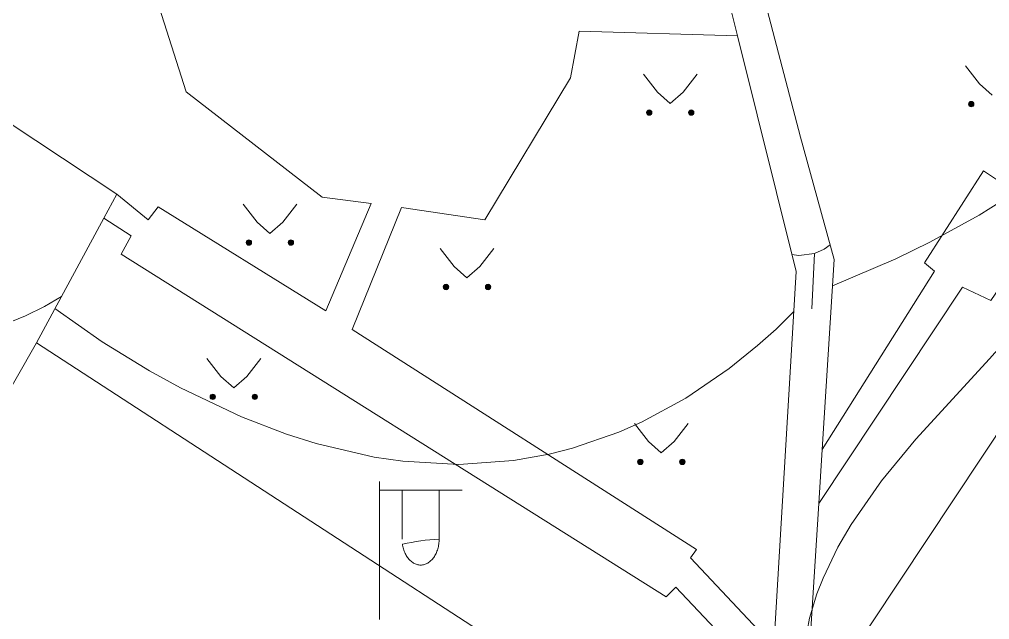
# Model space of a CAD drawing. Extents: x 1000 to 4000, y -5000 to -1000.
# Drawn here: x 1270.06 to 1305.17, y -4354.92 to -4333.19 of the extents above; entities that cross this region are included whole.
import ezdxf

# ---------------------------------------------------------------- set-up
doc = ezdxf.new("R2010")
doc.units = 0
doc.header["$MEASUREMENT"] = 0
for name, color, linetype in [('СЛОЙ_11', 7, 'CONTINUOUS'), ('СЛОЙ_24', 7, 'CONTINUOUS'), ('СЛОЙ_3', 7, 'CONTINUOUS'), ('СЛОЙ_41', 7, 'CONTINUOUS'), ('СЛОЙ_50', 7, 'CONTINUOUS')]:
    doc.layers.add(name, color=color, linetype=linetype)

msp = doc.modelspace()

# ---------------------------------------------------------------- linework, layer by layer
at = {"layer": 'СЛОЙ_11', "color": 253, "linetype": 'Continuous', "lineweight": 0}
for points in [[(1268.456, -4348.776), (1270.674, -4344.899)], [(1270.674, -4344.899), (1298.295, -4362.863)]]:
    msp.add_lwpolyline(points, dxfattribs=at)
at = {"layer": 'СЛОЙ_24', "color": 253, "linetype": 'Continuous', "lineweight": 0}
for points in [[(1302.779, -4363.798), (1303.004, -4363.506), (1302.152, -4361.998), (1300.875, -4360.437), (1299.421, -4359.337), (1298.996, -4358.876), (1298.889, -4358.45), (1298.925, -4358.023), (1315.806, -4332.586), (1326.631, -4316.071)], [(1293.955, -4320.69), (1295.455, -4326.472), (1298.322, -4337.458), (1299.545, -4341.878), (1299.109, -4348.757)], [(1280.191, -4324.048), (1281.461, -4327.123), (1274.501, -4330.804), (1276.097, -4335.816), (1281.018, -4339.631), (1282.791, -4339.852), (1281.151, -4343.743), (1275.077, -4339.973), (1274.718, -4340.445), (1273.576, -4339.514)], [(1295.794, -4332.763), (1295.797, -4332.773), (1296.049, -4333.787)], [(1296.049, -4333.787), (1290.311, -4333.614), (1290, -4335.3), (1286.897, -4340.445), (1283.882, -4340.001), (1282.098, -4344.415), (1294.566, -4352.377), (1294.345, -4352.687), (1297.358, -4355.898)], [(1264.777, -4333.688), (1273.576, -4339.514)], [(1296.049, -4333.787), (1298.171, -4342.321), (1297.358, -4355.898)], [(1299.109, -4348.757), (1303.174, -4342.308), (1302.819, -4341.997), (1304.948, -4338.67), (1307.342, -4340.267), (1305.214, -4343.372), (1304.194, -4342.884), (1298.985, -4350.722)], [(1273.576, -4339.514), (1273.108, -4340.381)], [(1273.108, -4340.381), (1270.674, -4344.899)], [(1273.108, -4340.381), (1274.097, -4341.021), (1273.743, -4341.687), (1293.462, -4354.098), (1293.817, -4353.743), (1297.269, -4357.397)], [(1299.109, -4348.757), (1298.985, -4350.722)], [(1298.985, -4350.722), (1298.384, -4360.201), (1302.779, -4363.798)]]:
    msp.add_lwpolyline(points, dxfattribs=at)
at = {"layer": 'СЛОЙ_3', "color": 253, "linetype": 'Continuous', "lineweight": 0}
for p, q in [((1283.086, -4354.92), (1283.086, -4349.92)), ((1283.086, -4352.92), (1283.086, -4349.92)), ((1283.086, -4350.234), (1286.086, -4350.234)), ((1283.907, -4352.002), (1283.907, -4350.234)), ((1285.249, -4352.002), (1285.249, -4350.234))]:
    msp.add_line(p, q, dxfattribs=at)
msp.add_lwpolyline([(1285.249, -4352.002, -0.035191), (1285.236, -4352.186, -0.036545), (1285.198, -4352.363, -0.03934), (1285.136, -4352.526, -0.0437), (1285.053, -4352.669, -0.049642), (1284.951, -4352.786, -0.056748), (1284.835, -4352.873, -0.0637), (1284.709, -4352.927, -0.068204), (1284.578, -4352.945, -0.068204), (1284.447, -4352.927, -0.0637), (1284.321, -4352.873, -0.056748), (1284.205, -4352.786, -0.049642), (1284.103, -4352.669, -0.0437), (1284.02, -4352.526, -0.03934), (1283.958, -4352.363, -0.036545), (1283.92, -4352.186, -0.035191)], format="xyb", close=True, dxfattribs=at)
at = {"layer": 'СЛОЙ_41', "color": 253, "linetype": 'Continuous', "lineweight": 0}
for p, q in [((1304.294, -4334.869), (1304.804, -4335.519)), ((1292.639, -4335.173), (1293.149, -4335.823)), ((1294.589, -4335.173), (1294.079, -4335.823)), ((1304.804, -4335.519), (1305.264, -4335.929)), ((1293.149, -4335.823), (1293.609, -4336.233)), ((1294.079, -4335.823), (1293.609, -4336.233)), ((1278.149, -4339.881), (1278.659, -4340.531)), ((1280.099, -4339.881), (1279.589, -4340.531)), ((1278.659, -4340.531), (1279.119, -4340.941)), ((1279.589, -4340.531), (1279.119, -4340.941)), ((1285.283, -4341.489), (1285.793, -4342.139)), ((1287.233, -4341.489), (1286.723, -4342.139)), ((1285.793, -4342.139), (1286.253, -4342.549)), ((1286.723, -4342.139), (1286.253, -4342.549)), ((1276.842, -4345.466), (1277.352, -4346.116)), ((1278.792, -4345.466), (1278.282, -4346.116)), ((1277.352, -4346.116), (1277.812, -4346.526)), ((1278.282, -4346.116), (1277.812, -4346.526)), ((1292.316, -4347.822), (1292.826, -4348.472)), ((1294.266, -4347.822), (1293.756, -4348.472)), ((1292.826, -4348.472), (1293.286, -4348.882)), ((1293.756, -4348.472), (1293.286, -4348.882))]:
    msp.add_line(p, q, dxfattribs=at)
for centre in [(1292.853, -4336.563), (1294.374, -4336.563), (1304.508, -4336.257), (1278.363, -4341.269), (1279.884, -4341.269), (1285.497, -4342.877), (1287.018, -4342.877), (1277.056, -4346.854), (1278.577, -4346.854), (1292.53, -4349.21), (1294.051, -4349.21)]:
    msp.add_circle(centre, 0.0976, dxfattribs=at)
for points in [[(1292.816, -4336.653), (1292.799, -4336.481), (1292.816, -4336.472)], [(1292.834, -4336.658), (1292.816, -4336.472), (1292.834, -4336.467)], [(1292.816, -4336.653), (1292.816, -4336.472), (1292.834, -4336.658)], [(1292.853, -4336.66), (1292.834, -4336.467), (1292.853, -4336.465)], [(1292.834, -4336.658), (1292.834, -4336.467), (1292.853, -4336.66)], [(1294.337, -4336.653), (1294.32, -4336.481), (1294.337, -4336.472)], [(1294.355, -4336.658), (1294.337, -4336.472), (1294.355, -4336.467)], [(1294.337, -4336.653), (1294.337, -4336.472), (1294.355, -4336.658)], [(1294.374, -4336.66), (1294.355, -4336.467), (1294.374, -4336.465)], [(1294.355, -4336.658), (1294.355, -4336.467), (1294.374, -4336.66)], [(1304.412, -4336.276), (1304.41, -4336.257), (1304.412, -4336.238)], [(1304.417, -4336.294), (1304.412, -4336.238), (1304.417, -4336.22)], [(1304.412, -4336.276), (1304.412, -4336.238), (1304.417, -4336.294)], [(1304.426, -4336.311), (1304.417, -4336.22), (1304.426, -4336.203)], [(1304.417, -4336.294), (1304.417, -4336.22), (1304.426, -4336.311)], [(1304.439, -4336.326), (1304.426, -4336.203), (1304.439, -4336.188)], [(1304.426, -4336.311), (1304.426, -4336.203), (1304.439, -4336.326)], [(1304.453, -4336.338), (1304.439, -4336.188), (1304.453, -4336.176)], [(1304.439, -4336.326), (1304.439, -4336.188), (1304.453, -4336.338)], [(1304.47, -4336.347), (1304.453, -4336.176), (1304.47, -4336.167)], [(1304.453, -4336.338), (1304.453, -4336.176), (1304.47, -4336.347)], [(1304.489, -4336.353), (1304.47, -4336.167), (1304.489, -4336.161)], [(1304.47, -4336.347), (1304.47, -4336.167), (1304.489, -4336.353)], [(1304.508, -4336.355), (1304.489, -4336.161), (1304.508, -4336.159)], [(1304.489, -4336.353), (1304.489, -4336.161), (1304.508, -4336.355)], [(1292.757, -4336.582), (1292.755, -4336.563), (1292.757, -4336.543)], [(1292.763, -4336.6), (1292.757, -4336.543), (1292.763, -4336.525)], [(1292.757, -4336.582), (1292.757, -4336.543), (1292.763, -4336.6)], [(1292.772, -4336.617), (1292.763, -4336.525), (1292.772, -4336.508)], [(1292.763, -4336.6), (1292.763, -4336.525), (1292.772, -4336.617)], [(1292.784, -4336.632), (1292.772, -4336.508), (1292.784, -4336.494)], [(1292.772, -4336.617), (1292.772, -4336.508), (1292.784, -4336.632)], [(1292.799, -4336.644), (1292.784, -4336.494), (1292.799, -4336.481)], [(1292.784, -4336.632), (1292.784, -4336.494), (1292.799, -4336.644)], [(1292.799, -4336.644), (1292.799, -4336.481), (1292.816, -4336.653)], [(1294.278, -4336.582), (1294.276, -4336.563), (1294.278, -4336.543)], [(1294.284, -4336.6), (1294.278, -4336.543), (1294.284, -4336.525)], [(1294.278, -4336.582), (1294.278, -4336.543), (1294.284, -4336.6)], [(1294.293, -4336.617), (1294.284, -4336.525), (1294.293, -4336.508)], [(1294.284, -4336.6), (1294.284, -4336.525), (1294.293, -4336.617)], [(1294.305, -4336.632), (1294.293, -4336.508), (1294.305, -4336.494)], [(1294.293, -4336.617), (1294.293, -4336.508), (1294.305, -4336.632)], [(1294.32, -4336.644), (1294.305, -4336.494), (1294.32, -4336.481)], [(1294.305, -4336.632), (1294.305, -4336.494), (1294.32, -4336.644)], [(1294.32, -4336.644), (1294.32, -4336.481), (1294.337, -4336.653)], [(1278.267, -4341.288), (1278.265, -4341.269), (1278.267, -4341.25)], [(1278.272, -4341.306), (1278.267, -4341.25), (1278.272, -4341.232)], [(1278.267, -4341.288), (1278.267, -4341.25), (1278.272, -4341.306)], [(1278.281, -4341.323), (1278.272, -4341.232), (1278.281, -4341.215)], [(1278.272, -4341.306), (1278.272, -4341.232), (1278.281, -4341.323)], [(1278.294, -4341.338), (1278.281, -4341.215), (1278.294, -4341.2)], [(1278.281, -4341.323), (1278.281, -4341.215), (1278.294, -4341.338)], [(1278.308, -4341.35), (1278.294, -4341.2), (1278.308, -4341.188)], [(1278.294, -4341.338), (1278.294, -4341.2), (1278.308, -4341.35)], [(1278.325, -4341.359), (1278.308, -4341.188), (1278.325, -4341.179)], [(1278.308, -4341.35), (1278.308, -4341.188), (1278.325, -4341.359)], [(1278.344, -4341.365), (1278.325, -4341.179), (1278.344, -4341.173)], [(1278.325, -4341.359), (1278.325, -4341.179), (1278.344, -4341.365)], [(1278.363, -4341.367), (1278.344, -4341.173), (1278.363, -4341.171)], [(1278.344, -4341.365), (1278.344, -4341.173), (1278.363, -4341.367)], [(1279.788, -4341.288), (1279.786, -4341.269), (1279.788, -4341.25)], [(1279.793, -4341.306), (1279.788, -4341.25), (1279.793, -4341.232)], [(1279.788, -4341.288), (1279.788, -4341.25), (1279.793, -4341.306)], [(1279.802, -4341.323), (1279.793, -4341.232), (1279.802, -4341.215)], [(1279.793, -4341.306), (1279.793, -4341.232), (1279.802, -4341.323)], [(1279.815, -4341.338), (1279.802, -4341.215), (1279.815, -4341.2)], [(1279.802, -4341.323), (1279.802, -4341.215), (1279.815, -4341.338)], [(1279.829, -4341.35), (1279.815, -4341.2), (1279.829, -4341.188)], [(1279.815, -4341.338), (1279.815, -4341.2), (1279.829, -4341.35)], [(1279.846, -4341.359), (1279.829, -4341.188), (1279.846, -4341.179)], [(1279.829, -4341.35), (1279.829, -4341.188), (1279.846, -4341.359)], [(1279.865, -4341.365), (1279.846, -4341.179), (1279.865, -4341.173)], [(1279.846, -4341.359), (1279.846, -4341.179), (1279.865, -4341.365)], [(1279.884, -4341.367), (1279.865, -4341.173), (1279.884, -4341.171)], [(1279.865, -4341.365), (1279.865, -4341.173), (1279.884, -4341.367)], [(1285.459, -4342.967), (1285.442, -4342.796), (1285.459, -4342.787)], [(1285.478, -4342.973), (1285.459, -4342.787), (1285.478, -4342.781)], [(1285.459, -4342.967), (1285.459, -4342.787), (1285.478, -4342.973)], [(1285.497, -4342.975), (1285.478, -4342.781), (1285.497, -4342.779)], [(1285.478, -4342.973), (1285.478, -4342.781), (1285.497, -4342.975)], [(1286.98, -4342.967), (1286.963, -4342.796), (1286.98, -4342.787)], [(1286.999, -4342.973), (1286.98, -4342.787), (1286.999, -4342.781)], [(1286.98, -4342.967), (1286.98, -4342.787), (1286.999, -4342.973)], [(1287.018, -4342.975), (1286.999, -4342.781), (1287.018, -4342.779)], [(1286.999, -4342.973), (1286.999, -4342.781), (1287.018, -4342.975)], [(1285.401, -4342.896), (1285.399, -4342.877), (1285.401, -4342.858)], [(1285.406, -4342.914), (1285.401, -4342.858), (1285.406, -4342.84)], [(1285.401, -4342.896), (1285.401, -4342.858), (1285.406, -4342.914)], [(1285.415, -4342.931), (1285.406, -4342.84), (1285.415, -4342.823)], [(1285.406, -4342.914), (1285.406, -4342.84), (1285.415, -4342.931)], [(1285.428, -4342.946), (1285.415, -4342.823), (1285.428, -4342.808)], [(1285.415, -4342.931), (1285.415, -4342.823), (1285.428, -4342.946)], [(1285.442, -4342.958), (1285.428, -4342.808), (1285.442, -4342.796)], [(1285.428, -4342.946), (1285.428, -4342.808), (1285.442, -4342.958)], [(1285.442, -4342.958), (1285.442, -4342.796), (1285.459, -4342.967)], [(1286.922, -4342.896), (1286.92, -4342.877), (1286.922, -4342.858)], [(1286.927, -4342.914), (1286.922, -4342.858), (1286.927, -4342.84)], [(1286.922, -4342.896), (1286.922, -4342.858), (1286.927, -4342.914)], [(1286.936, -4342.931), (1286.927, -4342.84), (1286.936, -4342.823)], [(1286.927, -4342.914), (1286.927, -4342.84), (1286.936, -4342.931)], [(1286.949, -4342.946), (1286.936, -4342.823), (1286.949, -4342.808)], [(1286.936, -4342.931), (1286.936, -4342.823), (1286.949, -4342.946)], [(1286.963, -4342.958), (1286.949, -4342.808), (1286.963, -4342.796)], [(1286.949, -4342.946), (1286.949, -4342.808), (1286.963, -4342.958)], [(1286.963, -4342.958), (1286.963, -4342.796), (1286.98, -4342.967)], [(1276.96, -4346.873), (1276.958, -4346.854), (1276.96, -4346.835)], [(1276.965, -4346.891), (1276.96, -4346.835), (1276.965, -4346.817)], [(1276.96, -4346.873), (1276.96, -4346.835), (1276.965, -4346.891)], [(1276.974, -4346.908), (1276.965, -4346.817), (1276.974, -4346.8)], [(1276.965, -4346.891), (1276.965, -4346.817), (1276.974, -4346.908)], [(1276.987, -4346.923), (1276.974, -4346.8), (1276.987, -4346.785)], [(1276.974, -4346.908), (1276.974, -4346.8), (1276.987, -4346.923)], [(1277.001, -4346.935), (1276.987, -4346.785), (1277.001, -4346.773)], [(1276.987, -4346.923), (1276.987, -4346.785), (1277.001, -4346.935)], [(1277.018, -4346.944), (1277.001, -4346.773), (1277.018, -4346.764)], [(1277.001, -4346.935), (1277.001, -4346.773), (1277.018, -4346.944)], [(1277.037, -4346.95), (1277.018, -4346.764), (1277.037, -4346.758)], [(1277.018, -4346.944), (1277.018, -4346.764), (1277.037, -4346.95)], [(1277.056, -4346.952), (1277.037, -4346.758), (1277.056, -4346.756)], [(1277.037, -4346.95), (1277.037, -4346.758), (1277.056, -4346.952)], [(1278.481, -4346.873), (1278.479, -4346.854), (1278.481, -4346.835)], [(1278.486, -4346.891), (1278.481, -4346.835), (1278.486, -4346.817)], [(1278.481, -4346.873), (1278.481, -4346.835), (1278.486, -4346.891)], [(1278.495, -4346.908), (1278.486, -4346.817), (1278.495, -4346.8)], [(1278.486, -4346.891), (1278.486, -4346.817), (1278.495, -4346.908)], [(1278.508, -4346.923), (1278.495, -4346.8), (1278.508, -4346.785)], [(1278.495, -4346.908), (1278.495, -4346.8), (1278.508, -4346.923)], [(1278.522, -4346.935), (1278.508, -4346.785), (1278.522, -4346.773)], [(1278.508, -4346.923), (1278.508, -4346.785), (1278.522, -4346.935)], [(1278.539, -4346.944), (1278.522, -4346.773), (1278.539, -4346.764)], [(1278.522, -4346.935), (1278.522, -4346.773), (1278.539, -4346.944)], [(1278.558, -4346.95), (1278.539, -4346.764), (1278.558, -4346.758)], [(1278.539, -4346.944), (1278.539, -4346.764), (1278.558, -4346.95)], [(1278.577, -4346.952), (1278.558, -4346.758), (1278.577, -4346.756)], [(1278.558, -4346.95), (1278.558, -4346.758), (1278.577, -4346.952)], [(1292.511, -4349.306), (1292.492, -4349.12), (1292.511, -4349.114)], [(1292.53, -4349.308), (1292.511, -4349.114), (1292.53, -4349.112)], [(1292.511, -4349.306), (1292.511, -4349.114), (1292.53, -4349.308)], [(1294.032, -4349.306), (1294.013, -4349.12), (1294.032, -4349.114)], [(1294.051, -4349.308), (1294.032, -4349.114), (1294.051, -4349.112)], [(1294.032, -4349.306), (1294.032, -4349.114), (1294.051, -4349.308)], [(1292.434, -4349.229), (1292.432, -4349.21), (1292.434, -4349.191)], [(1292.439, -4349.247), (1292.434, -4349.191), (1292.439, -4349.173)], [(1292.434, -4349.229), (1292.434, -4349.191), (1292.439, -4349.247)], [(1292.448, -4349.264), (1292.439, -4349.173), (1292.448, -4349.156)], [(1292.439, -4349.247), (1292.439, -4349.173), (1292.448, -4349.264)], [(1292.461, -4349.279), (1292.448, -4349.156), (1292.461, -4349.141)], [(1292.448, -4349.264), (1292.448, -4349.156), (1292.461, -4349.279)], [(1292.475, -4349.291), (1292.461, -4349.141), (1292.475, -4349.129)], [(1292.461, -4349.279), (1292.461, -4349.141), (1292.475, -4349.291)], [(1292.492, -4349.3), (1292.475, -4349.129), (1292.492, -4349.12)], [(1292.475, -4349.291), (1292.475, -4349.129), (1292.492, -4349.3)], [(1292.492, -4349.3), (1292.492, -4349.12), (1292.511, -4349.306)], [(1293.955, -4349.229), (1293.953, -4349.21), (1293.955, -4349.191)], [(1293.96, -4349.247), (1293.955, -4349.191), (1293.96, -4349.173)], [(1293.955, -4349.229), (1293.955, -4349.191), (1293.96, -4349.247)], [(1293.969, -4349.264), (1293.96, -4349.173), (1293.969, -4349.156)], [(1293.96, -4349.247), (1293.96, -4349.173), (1293.969, -4349.264)], [(1293.982, -4349.279), (1293.969, -4349.156), (1293.982, -4349.141)], [(1293.969, -4349.264), (1293.969, -4349.156), (1293.982, -4349.279)], [(1293.996, -4349.291), (1293.982, -4349.141), (1293.996, -4349.129)], [(1293.982, -4349.279), (1293.982, -4349.141), (1293.996, -4349.291)], [(1294.013, -4349.3), (1293.996, -4349.129), (1294.013, -4349.12)], [(1293.996, -4349.291), (1293.996, -4349.129), (1294.013, -4349.3)], [(1294.013, -4349.3), (1294.013, -4349.12), (1294.032, -4349.306)]]:
    msp.add_solid(points, dxfattribs=at)
at = {"layer": 'СЛОЙ_41', "color": 253, "linetype": 'Continuous', "lineweight": 0, "extrusion": (0, 0, -1)}
for points in [[(-1292.853, -4336.66), (-1292.853, -4336.465), (-1292.872, -4336.658)], [(-1292.872, -4336.658), (-1292.853, -4336.465), (-1292.872, -4336.467)], [(-1292.872, -4336.658), (-1292.872, -4336.467), (-1292.89, -4336.653)], [(-1292.89, -4336.653), (-1292.872, -4336.467), (-1292.89, -4336.472)], [(-1292.89, -4336.653), (-1292.89, -4336.472), (-1292.907, -4336.644)], [(-1292.907, -4336.644), (-1292.89, -4336.472), (-1292.907, -4336.481)], [(-1294.374, -4336.66), (-1294.374, -4336.465), (-1294.393, -4336.658)], [(-1294.393, -4336.658), (-1294.374, -4336.465), (-1294.393, -4336.467)], [(-1294.393, -4336.658), (-1294.393, -4336.467), (-1294.411, -4336.653)], [(-1294.411, -4336.653), (-1294.393, -4336.467), (-1294.411, -4336.472)], [(-1294.411, -4336.653), (-1294.411, -4336.472), (-1294.428, -4336.644)], [(-1294.428, -4336.644), (-1294.411, -4336.472), (-1294.428, -4336.481)], [(-1304.508, -4336.355), (-1304.508, -4336.159), (-1304.527, -4336.353)], [(-1304.527, -4336.353), (-1304.508, -4336.159), (-1304.527, -4336.161)], [(-1304.527, -4336.353), (-1304.527, -4336.161), (-1304.545, -4336.347)], [(-1304.545, -4336.347), (-1304.527, -4336.161), (-1304.545, -4336.167)], [(-1304.545, -4336.347), (-1304.545, -4336.167), (-1304.562, -4336.338)], [(-1304.562, -4336.338), (-1304.545, -4336.167), (-1304.562, -4336.176)], [(-1304.562, -4336.338), (-1304.562, -4336.176), (-1304.577, -4336.326)], [(-1304.577, -4336.326), (-1304.562, -4336.176), (-1304.577, -4336.188)], [(-1304.577, -4336.326), (-1304.577, -4336.188), (-1304.589, -4336.311)], [(-1304.589, -4336.311), (-1304.577, -4336.188), (-1304.589, -4336.203)], [(-1304.589, -4336.311), (-1304.589, -4336.203), (-1304.598, -4336.294)], [(-1304.598, -4336.294), (-1304.589, -4336.203), (-1304.598, -4336.22)], [(-1304.598, -4336.294), (-1304.598, -4336.22), (-1304.603, -4336.276)], [(-1304.603, -4336.276), (-1304.598, -4336.22), (-1304.603, -4336.238)], [(-1304.603, -4336.276), (-1304.603, -4336.238), (-1304.605, -4336.257)], [(-1292.907, -4336.644), (-1292.907, -4336.481), (-1292.922, -4336.632)], [(-1292.922, -4336.632), (-1292.907, -4336.481), (-1292.922, -4336.494)], [(-1292.922, -4336.632), (-1292.922, -4336.494), (-1292.934, -4336.617)], [(-1292.934, -4336.617), (-1292.922, -4336.494), (-1292.934, -4336.508)], [(-1292.934, -4336.617), (-1292.934, -4336.508), (-1292.943, -4336.6)], [(-1292.943, -4336.6), (-1292.934, -4336.508), (-1292.943, -4336.525)], [(-1292.943, -4336.6), (-1292.943, -4336.525), (-1292.949, -4336.582)], [(-1292.949, -4336.582), (-1292.943, -4336.525), (-1292.949, -4336.543)], [(-1292.949, -4336.582), (-1292.949, -4336.543), (-1292.951, -4336.563)], [(-1294.428, -4336.644), (-1294.428, -4336.481), (-1294.443, -4336.632)], [(-1294.443, -4336.632), (-1294.428, -4336.481), (-1294.443, -4336.494)], [(-1294.443, -4336.632), (-1294.443, -4336.494), (-1294.455, -4336.617)], [(-1294.455, -4336.617), (-1294.443, -4336.494), (-1294.455, -4336.508)], [(-1294.455, -4336.617), (-1294.455, -4336.508), (-1294.464, -4336.6)], [(-1294.464, -4336.6), (-1294.455, -4336.508), (-1294.464, -4336.525)], [(-1294.464, -4336.6), (-1294.464, -4336.525), (-1294.47, -4336.582)], [(-1294.47, -4336.582), (-1294.464, -4336.525), (-1294.47, -4336.543)], [(-1294.47, -4336.582), (-1294.47, -4336.543), (-1294.472, -4336.563)], [(-1278.363, -4341.367), (-1278.363, -4341.171), (-1278.382, -4341.365)], [(-1278.382, -4341.365), (-1278.363, -4341.171), (-1278.382, -4341.173)], [(-1278.382, -4341.365), (-1278.382, -4341.173), (-1278.4, -4341.359)], [(-1278.4, -4341.359), (-1278.382, -4341.173), (-1278.4, -4341.179)], [(-1278.4, -4341.359), (-1278.4, -4341.179), (-1278.417, -4341.35)], [(-1278.417, -4341.35), (-1278.4, -4341.179), (-1278.417, -4341.188)], [(-1278.417, -4341.35), (-1278.417, -4341.188), (-1278.432, -4341.338)], [(-1278.432, -4341.338), (-1278.417, -4341.188), (-1278.432, -4341.2)], [(-1278.432, -4341.338), (-1278.432, -4341.2), (-1278.444, -4341.323)], [(-1278.444, -4341.323), (-1278.432, -4341.2), (-1278.444, -4341.215)], [(-1278.444, -4341.323), (-1278.444, -4341.215), (-1278.453, -4341.306)], [(-1278.453, -4341.306), (-1278.444, -4341.215), (-1278.453, -4341.232)], [(-1278.453, -4341.306), (-1278.453, -4341.232), (-1278.458, -4341.288)], [(-1278.458, -4341.288), (-1278.453, -4341.232), (-1278.458, -4341.25)], [(-1278.458, -4341.288), (-1278.458, -4341.25), (-1278.46, -4341.269)], [(-1279.884, -4341.367), (-1279.884, -4341.171), (-1279.903, -4341.365)], [(-1279.903, -4341.365), (-1279.884, -4341.171), (-1279.903, -4341.173)], [(-1279.903, -4341.365), (-1279.903, -4341.173), (-1279.921, -4341.359)], [(-1279.921, -4341.359), (-1279.903, -4341.173), (-1279.921, -4341.179)], [(-1279.921, -4341.359), (-1279.921, -4341.179), (-1279.938, -4341.35)], [(-1279.938, -4341.35), (-1279.921, -4341.179), (-1279.938, -4341.188)], [(-1279.938, -4341.35), (-1279.938, -4341.188), (-1279.953, -4341.338)], [(-1279.953, -4341.338), (-1279.938, -4341.188), (-1279.953, -4341.2)], [(-1279.953, -4341.338), (-1279.953, -4341.2), (-1279.965, -4341.323)], [(-1279.965, -4341.323), (-1279.953, -4341.2), (-1279.965, -4341.215)], [(-1279.965, -4341.323), (-1279.965, -4341.215), (-1279.974, -4341.306)], [(-1279.974, -4341.306), (-1279.965, -4341.215), (-1279.974, -4341.232)], [(-1279.974, -4341.306), (-1279.974, -4341.232), (-1279.979, -4341.288)], [(-1279.979, -4341.288), (-1279.974, -4341.232), (-1279.979, -4341.25)], [(-1279.979, -4341.288), (-1279.979, -4341.25), (-1279.981, -4341.269)], [(-1285.497, -4342.975), (-1285.497, -4342.779), (-1285.516, -4342.973)], [(-1285.516, -4342.973), (-1285.497, -4342.779), (-1285.516, -4342.781)], [(-1285.516, -4342.973), (-1285.516, -4342.781), (-1285.534, -4342.967)], [(-1285.534, -4342.967), (-1285.516, -4342.781), (-1285.534, -4342.787)], [(-1285.534, -4342.967), (-1285.534, -4342.787), (-1285.551, -4342.958)], [(-1285.551, -4342.958), (-1285.534, -4342.787), (-1285.551, -4342.796)], [(-1287.018, -4342.975), (-1287.018, -4342.779), (-1287.037, -4342.973)], [(-1287.037, -4342.973), (-1287.018, -4342.779), (-1287.037, -4342.781)], [(-1287.037, -4342.973), (-1287.037, -4342.781), (-1287.055, -4342.967)], [(-1287.055, -4342.967), (-1287.037, -4342.781), (-1287.055, -4342.787)], [(-1287.055, -4342.967), (-1287.055, -4342.787), (-1287.072, -4342.958)], [(-1287.072, -4342.958), (-1287.055, -4342.787), (-1287.072, -4342.796)], [(-1285.551, -4342.958), (-1285.551, -4342.796), (-1285.566, -4342.946)], [(-1285.566, -4342.946), (-1285.551, -4342.796), (-1285.566, -4342.808)], [(-1285.566, -4342.946), (-1285.566, -4342.808), (-1285.578, -4342.931)], [(-1285.578, -4342.931), (-1285.566, -4342.808), (-1285.578, -4342.823)], [(-1285.578, -4342.931), (-1285.578, -4342.823), (-1285.587, -4342.914)], [(-1285.587, -4342.914), (-1285.578, -4342.823), (-1285.587, -4342.84)], [(-1285.587, -4342.914), (-1285.587, -4342.84), (-1285.592, -4342.896)], [(-1285.592, -4342.896), (-1285.587, -4342.84), (-1285.592, -4342.858)], [(-1285.592, -4342.896), (-1285.592, -4342.858), (-1285.594, -4342.877)], [(-1287.072, -4342.958), (-1287.072, -4342.796), (-1287.087, -4342.946)], [(-1287.087, -4342.946), (-1287.072, -4342.796), (-1287.087, -4342.808)], [(-1287.087, -4342.946), (-1287.087, -4342.808), (-1287.099, -4342.931)], [(-1287.099, -4342.931), (-1287.087, -4342.808), (-1287.099, -4342.823)], [(-1287.099, -4342.931), (-1287.099, -4342.823), (-1287.108, -4342.914)], [(-1287.108, -4342.914), (-1287.099, -4342.823), (-1287.108, -4342.84)], [(-1287.108, -4342.914), (-1287.108, -4342.84), (-1287.113, -4342.896)], [(-1287.113, -4342.896), (-1287.108, -4342.84), (-1287.113, -4342.858)], [(-1287.113, -4342.896), (-1287.113, -4342.858), (-1287.115, -4342.877)], [(-1277.056, -4346.952), (-1277.056, -4346.756), (-1277.075, -4346.95)], [(-1277.075, -4346.95), (-1277.056, -4346.756), (-1277.075, -4346.758)], [(-1277.075, -4346.95), (-1277.075, -4346.758), (-1277.093, -4346.944)], [(-1277.093, -4346.944), (-1277.075, -4346.758), (-1277.093, -4346.764)], [(-1277.093, -4346.944), (-1277.093, -4346.764), (-1277.11, -4346.935)], [(-1277.11, -4346.935), (-1277.093, -4346.764), (-1277.11, -4346.773)], [(-1277.11, -4346.935), (-1277.11, -4346.773), (-1277.125, -4346.923)], [(-1277.125, -4346.923), (-1277.11, -4346.773), (-1277.125, -4346.785)], [(-1277.125, -4346.923), (-1277.125, -4346.785), (-1277.137, -4346.908)], [(-1277.137, -4346.908), (-1277.125, -4346.785), (-1277.137, -4346.8)], [(-1277.137, -4346.908), (-1277.137, -4346.8), (-1277.146, -4346.891)], [(-1277.146, -4346.891), (-1277.137, -4346.8), (-1277.146, -4346.817)], [(-1277.146, -4346.891), (-1277.146, -4346.817), (-1277.151, -4346.873)], [(-1277.151, -4346.873), (-1277.146, -4346.817), (-1277.151, -4346.835)], [(-1277.151, -4346.873), (-1277.151, -4346.835), (-1277.153, -4346.854)], [(-1278.577, -4346.952), (-1278.577, -4346.756), (-1278.596, -4346.95)], [(-1278.596, -4346.95), (-1278.577, -4346.756), (-1278.596, -4346.758)], [(-1278.596, -4346.95), (-1278.596, -4346.758), (-1278.614, -4346.944)], [(-1278.614, -4346.944), (-1278.596, -4346.758), (-1278.614, -4346.764)], [(-1278.614, -4346.944), (-1278.614, -4346.764), (-1278.631, -4346.935)], [(-1278.631, -4346.935), (-1278.614, -4346.764), (-1278.631, -4346.773)], [(-1278.631, -4346.935), (-1278.631, -4346.773), (-1278.646, -4346.923)], [(-1278.646, -4346.923), (-1278.631, -4346.773), (-1278.646, -4346.785)], [(-1278.646, -4346.923), (-1278.646, -4346.785), (-1278.658, -4346.908)], [(-1278.658, -4346.908), (-1278.646, -4346.785), (-1278.658, -4346.8)], [(-1278.658, -4346.908), (-1278.658, -4346.8), (-1278.667, -4346.891)], [(-1278.667, -4346.891), (-1278.658, -4346.8), (-1278.667, -4346.817)], [(-1278.667, -4346.891), (-1278.667, -4346.817), (-1278.672, -4346.873)], [(-1278.672, -4346.873), (-1278.667, -4346.817), (-1278.672, -4346.835)], [(-1278.672, -4346.873), (-1278.672, -4346.835), (-1278.674, -4346.854)], [(-1292.53, -4349.308), (-1292.53, -4349.112), (-1292.549, -4349.306)], [(-1292.549, -4349.306), (-1292.53, -4349.112), (-1292.549, -4349.114)], [(-1292.549, -4349.306), (-1292.549, -4349.114), (-1292.567, -4349.3)], [(-1292.567, -4349.3), (-1292.549, -4349.114), (-1292.567, -4349.12)], [(-1294.051, -4349.308), (-1294.051, -4349.112), (-1294.07, -4349.306)], [(-1294.07, -4349.306), (-1294.051, -4349.112), (-1294.07, -4349.114)], [(-1294.07, -4349.306), (-1294.07, -4349.114), (-1294.088, -4349.3)], [(-1294.088, -4349.3), (-1294.07, -4349.114), (-1294.088, -4349.12)], [(-1292.567, -4349.3), (-1292.567, -4349.12), (-1292.584, -4349.291)], [(-1292.584, -4349.291), (-1292.567, -4349.12), (-1292.584, -4349.129)], [(-1292.584, -4349.291), (-1292.584, -4349.129), (-1292.599, -4349.279)], [(-1292.599, -4349.279), (-1292.584, -4349.129), (-1292.599, -4349.141)], [(-1292.599, -4349.279), (-1292.599, -4349.141), (-1292.611, -4349.264)], [(-1292.611, -4349.264), (-1292.599, -4349.141), (-1292.611, -4349.156)], [(-1292.611, -4349.264), (-1292.611, -4349.156), (-1292.62, -4349.247)], [(-1292.62, -4349.247), (-1292.611, -4349.156), (-1292.62, -4349.173)], [(-1292.62, -4349.247), (-1292.62, -4349.173), (-1292.625, -4349.229)], [(-1292.625, -4349.229), (-1292.62, -4349.173), (-1292.625, -4349.191)], [(-1292.625, -4349.229), (-1292.625, -4349.191), (-1292.627, -4349.21)], [(-1294.088, -4349.3), (-1294.088, -4349.12), (-1294.105, -4349.291)], [(-1294.105, -4349.291), (-1294.088, -4349.12), (-1294.105, -4349.129)], [(-1294.105, -4349.291), (-1294.105, -4349.129), (-1294.12, -4349.279)], [(-1294.12, -4349.279), (-1294.105, -4349.129), (-1294.12, -4349.141)], [(-1294.12, -4349.279), (-1294.12, -4349.141), (-1294.132, -4349.264)], [(-1294.132, -4349.264), (-1294.12, -4349.141), (-1294.132, -4349.156)], [(-1294.132, -4349.264), (-1294.132, -4349.156), (-1294.141, -4349.247)], [(-1294.141, -4349.247), (-1294.132, -4349.156), (-1294.141, -4349.173)], [(-1294.141, -4349.247), (-1294.141, -4349.173), (-1294.146, -4349.229)], [(-1294.146, -4349.229), (-1294.141, -4349.173), (-1294.146, -4349.191)], [(-1294.146, -4349.229), (-1294.146, -4349.191), (-1294.148, -4349.21)]]:
    msp.add_solid(points, dxfattribs=at)
at = {"layer": 'СЛОЙ_50', "color": 253, "linetype": 'Continuous', "lineweight": 0}
msp.add_line((1298.834, -4341.666), (1298.743, -4343.664), dxfattribs=at)
for points in [[(1324.403, -4315.368), (1323.065, -4317.252), (1320.334, -4320.684), (1318.918, -4322.741), (1317.21, -4325.768), (1314.925, -4329.802), (1313.71, -4331.747), (1312.405, -4333.603), (1311.71, -4334.487), (1310.602, -4335.748), (1309.562, -4336.778), (1308.833, -4337.429), (1307.293, -4338.646), (1306.483, -4339.215), (1304.791, -4340.28), (1303.008, -4341.253), (1301.773, -4341.856), (1299.484, -4342.84)], [(1311.504, -4339.068), (1311.219, -4339.311), (1309.645, -4340.777), (1306.756, -4343.696), (1305.172, -4345.483), (1302.506, -4348.382), (1301.261, -4349.898), (1300.159, -4351.477), (1299.683, -4352.293), (1299.143, -4353.415), (1298.92, -4353.99), (1298.649, -4354.874), (1298.405, -4356.247), (1298.365, -4357.452), (1298.546, -4359.069), (1298.736, -4359.86), (1299.14, -4360.995), (1299.395, -4361.531), (1299.641, -4361.968), (1300.208, -4362.788), (1300.879, -4363.543), (1301.383, -4364.013), (1302.157, -4364.604)], [(1299.4, -4341.355), (1299.181, -4341.508), (1298.834, -4341.666), (1298.262, -4341.733), (1298.016, -4341.699)], [(1271.577, -4343.222), (1270.964, -4343.582), (1270.281, -4343.917), (1269.261, -4344.334), (1267.746, -4344.77), (1266.245, -4344.977), (1265.501, -4344.995), (1264.359, -4344.909), (1263.791, -4344.815), (1262.944, -4344.61), (1261.683, -4344.159), (1260.434, -4343.535), (1259.814, -4343.158), (1258.583, -4342.274), (1257.971, -4341.767), (1257.785, -4341.596)], [(1298.084, -4343.766), (1297.447, -4344.399), (1296.773, -4344.999), (1295.747, -4345.824), (1294.177, -4346.898), (1292.567, -4347.774), (1291.748, -4348.138), (1290.079, -4348.718), (1289.23, -4348.934), (1287.938, -4349.164), (1285.958, -4349.301), (1283.93, -4349.188), (1282.897, -4349.037), (1280.795, -4348.547), (1279.725, -4348.209), (1278.097, -4347.583), (1275.884, -4346.529), (1274.759, -4345.908), (1273.048, -4344.86), (1271.341, -4343.662)]]:
    msp.add_lwpolyline(points, dxfattribs=at)

doc.saveas('drawing.dxf')
